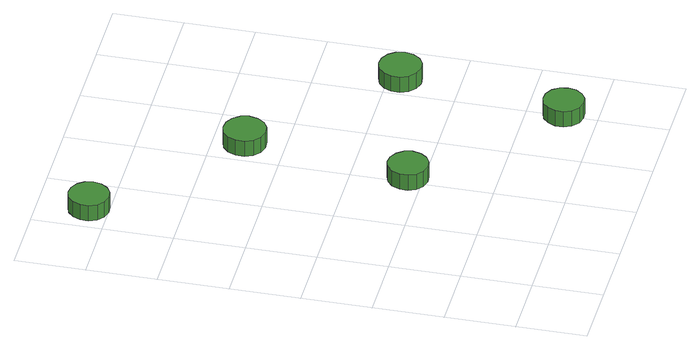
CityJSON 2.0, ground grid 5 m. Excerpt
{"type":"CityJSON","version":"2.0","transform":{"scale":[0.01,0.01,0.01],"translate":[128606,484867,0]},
"CityObjects":{
"tree1":{"type":"SolitaryVegetationObject","attributes":{"function":"something"},"geometry":[{"type":"MultiSurface","lod":"1","boundaries":[[[0,1,2,3,4,5,6,7,8,9,10,11,12,13,14]],[[15,16,17,18,19,20,21,22,23,24,25,26,27,28,29]],[[0,29,28,1]],[[1,28,27,2]],[[2,27,26,3]],[[3,26,25,4]],[[4,25,24,5]],[[5,24,23,6]],[[6,23,22,7]],[[7,22,21,8]],[[8,21,20,9]],[[9,20,19,10]],[[10,19,18,11]],[[11,18,17,12]],[[12,17,16,13]],[[13,16,15,14]],[[14,15,29,0]]]}]},
"tree2":{"type":"SolitaryVegetationObject","attributes":{"function":"something"},"geometry":[{"type":"MultiSurface","lod":"1","boundaries":[[[30,31,32,33,34,35,36,37,38,39,40,41,42,43,44]],[[45,46,47,48,49,50,51,52,53,54,55,56,57,58,59]],[[30,59,58,31]],[[31,58,57,32]],[[32,57,56,33]],[[33,56,55,34]],[[34,55,54,35]],[[35,54,53,36]],[[36,53,52,37]],[[37,52,51,38]],[[38,51,50,39]],[[39,50,49,40]],[[40,49,48,41]],[[41,48,47,42]],[[42,47,46,43]],[[43,46,45,44]],[[44,45,59,30]]]}]},
"tree3":{"type":"SolitaryVegetationObject","attributes":{"function":"something"},"geometry":[{"type":"MultiSurface","lod":"1","boundaries":[[[60,61,62,63,64,65,66,67,68,69,70,71,72,73,74]],[[75,76,77,78,79,80,81,82,83,84,85,86,87,88,89]],[[60,89,88,61]],[[61,88,87,62]],[[62,87,86,63]],[[63,86,85,64]],[[64,85,84,65]],[[65,84,83,66]],[[66,83,82,67]],[[67,82,81,68]],[[68,81,80,69]],[[69,80,79,70]],[[70,79,78,71]],[[71,78,77,72]],[[72,77,76,73]],[[73,76,75,74]],[[74,75,89,60]]]}]},
"tree4":{"type":"SolitaryVegetationObject","attributes":{"function":"something"},"geometry":[{"type":"MultiSurface","lod":"1","boundaries":[[[90,91,92,93,94,95,96,97,98,99,100,101,102,103,104]],[[105,106,107,108,109,110,111,112,113,114,115,116,117,118,119]],[[90,119,118,91]],[[91,118,117,92]],[[92,117,116,93]],[[93,116,115,94]],[[94,115,114,95]],[[95,114,113,96]],[[96,113,112,97]],[[97,112,111,98]],[[98,111,110,99]],[[99,110,109,100]],[[100,109,108,101]],[[101,108,107,102]],[[102,107,106,103]],[[103,106,105,104]],[[104,105,119,90]]]}]},
"tree5":{"type":"SolitaryVegetationObject","attributes":{"function":"something"},"geometry":[{"type":"MultiSurface","lod":"1","boundaries":[[[120,121,122,123,124,125,126,127,128,129,130,131,132,133,134]],[[135,136,137,138,139,140,141,142,143,144,145,146,147,148,149]],[[120,149,148,121]],[[121,148,147,122]],[[122,147,146,123]],[[123,146,145,124]],[[124,145,144,125]],[[125,144,143,126]],[[126,143,142,127]],[[127,142,141,128]],[[128,141,140,129]],[[129,140,139,130]],[[130,139,138,131]],[[131,138,137,132]],[[132,137,136,133]],[[133,136,135,134]],[[134,135,149,120]]]}]}
},
"vertices":[
[361,3144,169],[349,3202,169],[314,3250,169],[262,3280,169],[203,3287,169],[146,3268,169],[102,3228,169],[77,3174,169],[77,3114,169],[102,3059,169],[146,3019,169],[203,3001,169],[262,3007,169],[314,3037,169],[349,3085,169],[349,3085,44],[314,3037,44],[262,3007,44],[203,3001,44],[146,3019,44],[102,3059,44],[77,3114,44],[77,3174,44],[102,3228,44],[146,3268,44],[203,3287,44],[262,3280,44],[314,3250,44],[349,3202,44],[361,3144,44],
[1175,1103,186],[1162,1162,186],[1127,1210,186],[1076,1240,186],[1016,1246,186],[959,1228,186],[915,1188,186],[891,1133,186],[891,1073,186],[915,1019,186],[959,979,186],[1016,960,186],[1076,967,186],[1127,997,186],[1162,1045,186],[1162,1045,61],[1127,997,61],[1076,967,61],[1016,960,61],[959,979,61],[915,1019,61],[891,1073,61],[891,1133,61],[915,1188,61],[959,1228,61],[1016,1246,61],[1076,1240,61],[1127,1210,61],[1162,1162,61],[1175,1103,61],
[1351,2282,171],[1338,2343,171],[1301,2393,171],[1247,2424,171],[1185,2431,171],[1126,2412,171],[1080,2370,171],[1054,2313,171],[1054,2251,171],[1080,2194,171],[1126,2152,171],[1185,2133,171],[1247,2139,171],[1301,2170,171],[1338,2221,171],[1338,2221,46],[1301,2170,46],[1247,2139,46],[1185,2133,46],[1126,2152,46],[1080,2194,46],[1054,2251,46],[1054,2313,46],[1080,2370,46],[1126,2412,46],[1185,2431,46],[1247,2424,46],[1301,2393,46],[1338,2343,46],[1351,2282,46],
[2151,241,179],[2139,300,179],[2104,348,179],[2052,378,179],[1993,384,179],[1936,366,179],[1892,326,179],[1867,271,179],[1867,211,179],[1892,157,179],[1936,117,179],[1993,99,179],[2052,105,179],[2104,135,179],[2139,183,179],[2139,183,54],[2104,135,54],[2052,105,54],[1993,99,54],[1936,117,54],[1892,157,54],[1867,211,54],[1867,271,54],[1892,326,54],[1936,366,54],[1993,384,54],[2052,378,54],[2104,348,54],[2139,300,54],[2151,241,54],
[2327,1420,169],[2315,1481,169],[2278,1531,169],[2224,1562,169],[2162,1569,169],[2103,1550,169],[2056,1508,169],[2031,1451,169],[2031,1389,169],[2056,1332,169],[2103,1290,169],[2162,1271,169],[2224,1277,169],[2278,1308,169],[2315,1359,169],[2315,1359,44],[2278,1308,44],[2224,1277,44],[2162,1271,44],[2103,1290,44],[2056,1332,44],[2031,1389,44],[2031,1451,44],[2056,1508,44],[2103,1550,44],[2162,1569,44],[2224,1562,44],[2278,1531,44],[2315,1481,44],[2327,1420,44]
]}
